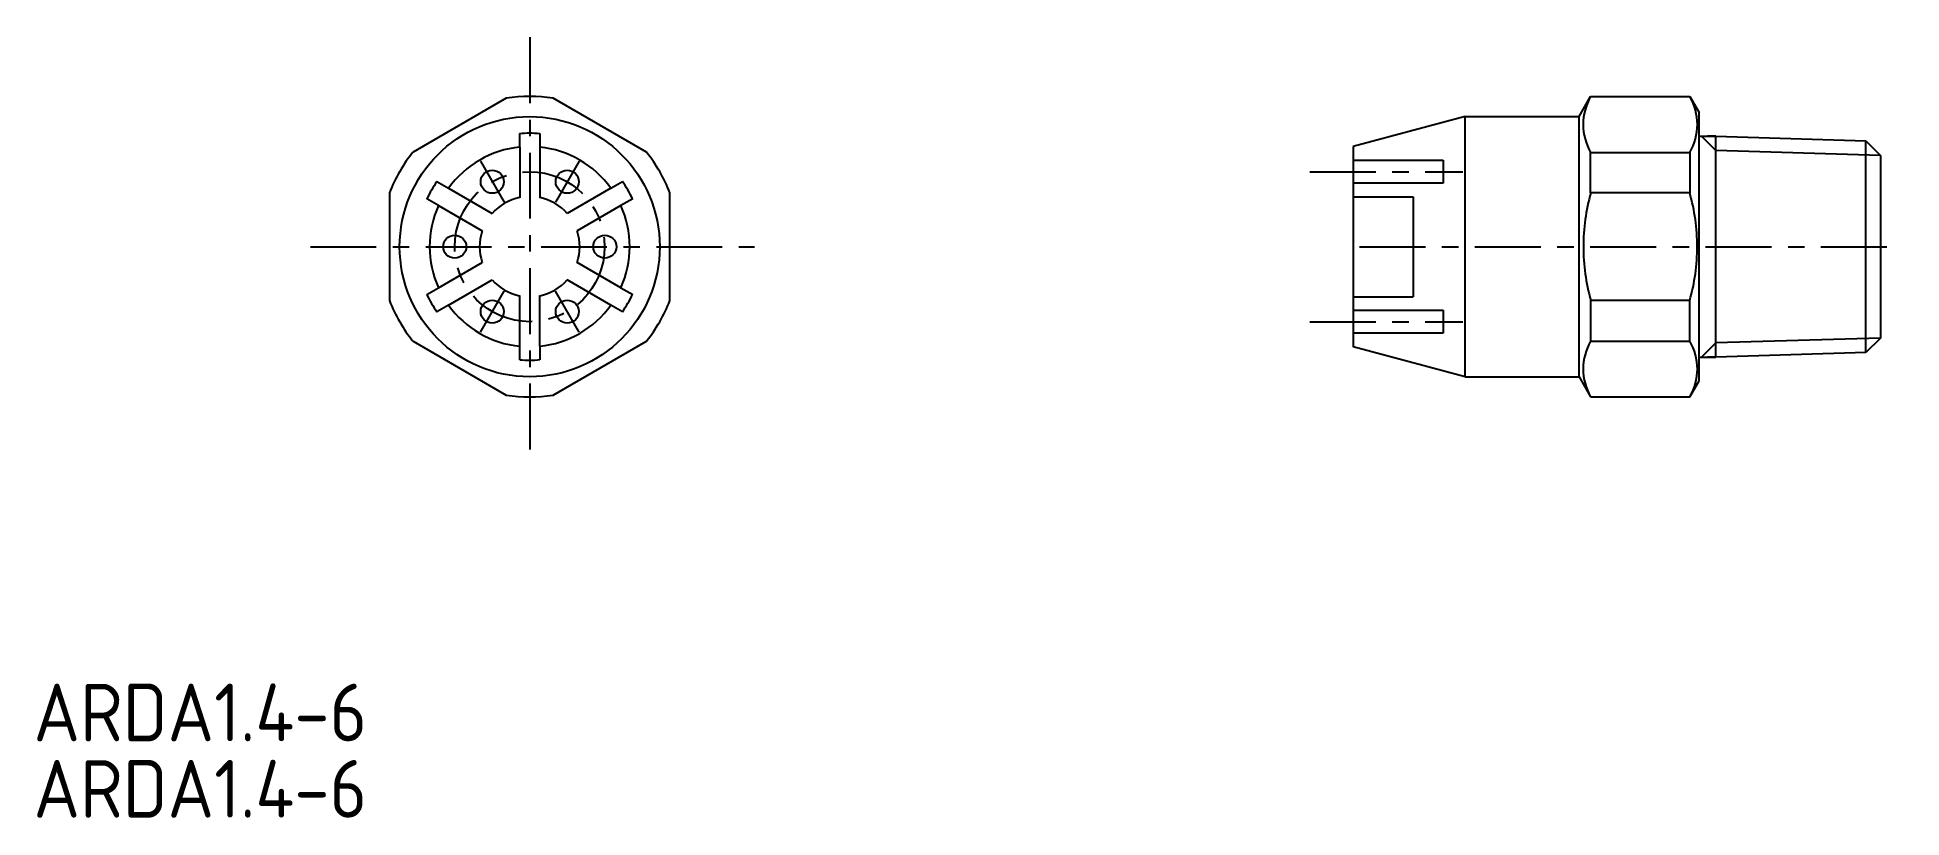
# Model space of a CAD drawing. Extents: x 522 to 635, y 74 to 121.
import ezdxf

# ---------------------------------------------------------------- set-up
doc = ezdxf.new("R2010")
doc.units = 0
doc.linetypes.add('CENTER', pattern=[7, 4, -1, 1, -1])
doc.linetypes.add('DASHED', pattern=[19.05, 12.7, -6.35])
doc.layers.get('0').update_dxf_attribs({"linetype": 'CONTINUOUS'})
doc.layers.add('CENTER', color=1, linetype='CENTER')
doc.styles.get("Standard").update_dxf_attribs({"font": 'ISOCP.SHX', "bigfont": 'bigfont'})

msp = doc.modelspace()

# ---------------------------------------------------------------- linework, layer by layer
at = {"color": 7, "linetype": 'CONTINUOUS'}
for p, q in [((550.55, 117.31), (544.89, 114.04)), ((559.05, 114.04), (553.39, 117.31)), ((615.65, 116.2), (616.35, 117.41)), ((616.35, 117.41), (622.38, 117.41)), ((622.38, 117.41), (622.94, 116.44)), ((608.73, 116.2), (601.94, 114.38)), ((608.73, 116.2), (615.65, 116.2)), ((608.73, 100.42), (608.73, 116.2)), ((615.65, 100.42), (615.65, 116.2)), ((622.94, 100.18), (622.94, 116.44)), ((551.37, 114.35), (551.37, 115.17)), ((551.37, 114.35), (551.37, 111.28)), ((552.58, 115.17), (552.58, 114.35)), ((552.58, 114.35), (552.58, 111.28)), ((601.94, 114.38), (601.94, 102.24)), ((622.94, 115.01), (623.94, 115.01)), ((623.94, 115.01), (623.44, 115.01)), ((623.94, 115.01), (633.05, 114.73)), ((623.94, 101.61), (623.94, 115.01)), ((633.05, 114.73), (633.94, 113.85)), ((633.05, 101.89), (633.05, 114.73)), ((601.94, 113.56), (607.4, 113.56)), ((607.4, 113.56), (607.4, 112.16)), ((616.35, 111.58), (616.35, 114.03)), ((616.35, 114.03), (622.38, 114.03)), ((622.38, 114.03), (622.38, 111.58)), ((633.94, 113.85), (633.94, 102.77)), ((546.34, 112.26), (547.04, 111.86)), ((556.9, 111.86), (557.61, 112.26)), ((607.4, 112.16), (601.94, 112.16)), ((543.47, 111.58), (543.47, 105.04)), ((546.44, 110.8), (545.73, 111.21)), ((547.04, 111.86), (549.7, 110.32)), ((556.9, 111.86), (554.25, 110.32)), ((558.22, 111.21), (557.51, 110.8)), ((560.47, 105.04), (560.47, 111.58)), ((622.38, 111.58), (616.35, 111.58)), ((546.44, 110.8), (549.09, 109.27)), ((557.51, 110.8), (554.85, 109.27)), ((546.44, 105.82), (549.09, 107.35)), ((557.51, 105.82), (554.85, 107.35)), ((545.73, 105.41), (546.44, 105.82)), ((547.04, 104.76), (549.7, 106.3)), ((551.37, 102.27), (551.37, 105.34)), ((552.58, 102.27), (552.58, 105.34)), ((556.9, 104.76), (554.25, 106.3)), ((557.51, 105.82), (558.22, 105.41)), ((547.04, 104.76), (546.34, 104.35)), ((557.61, 104.35), (556.9, 104.76)), ((601.94, 104.46), (607.4, 104.46)), ((607.4, 104.46), (607.4, 103.06)), ((616.35, 105.04), (616.35, 102.58)), ((622.38, 105.04), (616.35, 105.04)), ((622.38, 102.58), (622.38, 105.04)), ((607.4, 103.06), (601.94, 103.06)), ((544.89, 102.58), (550.55, 99.31)), ((551.37, 101.45), (551.37, 102.27)), ((552.58, 102.27), (552.58, 101.45)), ((553.39, 99.31), (559.05, 102.58)), ((608.73, 100.42), (601.94, 102.24)), ((616.35, 102.58), (622.38, 102.58)), ((633.05, 101.89), (623.94, 101.61)), ((633.94, 102.77), (633.05, 101.89)), ((622.94, 101.61), (623.94, 101.61)), ((623.94, 101.61), (623.44, 101.61)), ((608.73, 100.42), (615.65, 100.42)), ((615.65, 100.42), (616.35, 99.2)), ((622.38, 99.2), (622.94, 100.18)), ((616.35, 99.2), (622.38, 99.2))]:
    msp.add_line(p, q, dxfattribs=at)
at = {"color": 3, "linetype": 'CONTINUOUS'}
for p, q in [((623.08, 115.01), (623.94, 114.15)), ((633.94, 113.85), (623.94, 114.15)), ((623.94, 102.47), (623.08, 101.61)), ((633.94, 102.77), (623.94, 102.47))]:
    msp.add_line(p, q, dxfattribs=at)
at = {"color": 3, "linetype": 'DASHED'}
for p, q in [((601.94, 111.34), (605.58, 111.34)), ((605.58, 111.34), (605.58, 105.27)), ((601.94, 105.27), (605.58, 105.27))]:
    msp.add_line(p, q, dxfattribs=at)
at = {"color": 7, "linetype": 'CONTINUOUS'}
msp.add_circle((551.97, 108.31), 7.89, dxfattribs=at)
for centre in [(549.7, 112.25), (554.25, 112.25), (547.42, 108.31), (556.53, 108.31), (549.7, 104.37), (554.25, 104.37)]:
    msp.add_circle(centre, 0.7)
for centre, radius, start, end in [((551.97, 108.31), 9.11, 81.0395, 98.9605), ((619.28, 115.72), 3.38, 149.9994, 210.0006), ((619.45, 115.72), 3.38, 330, 30), ((551.97, 108.31), 6.07, 95.7392, 144.2608), ((551.97, 108.31), 6.88, 84.9408, 95.157), ((551.97, 108.31), 6.07, 35.7392, 84.2608), ((551.97, 108.31), 9.11, 141.0395, 158.9605), ((551.97, 108.31), 9.11, 21.0395, 38.9605), ((551.97, 108.31), 6.88, 144.9408, 155.157), ((551.97, 108.31), 6.88, 24.9408, 35.157), ((551.97, 108.31), 3.04, 101.537, 138.463), ((551.97, 108.31), 3.04, 41.537, 78.463), ((627.93, 108.31), 12.02, 164.2258, 180), ((610.8, 108.31), 12.02, 0, 15.7739), ((551.97, 108.31), 6.07, 155.7392, 204.2608), ((551.97, 108.31), 6.07, 335.7392, 24.2608), ((551.97, 108.31), 3.04, 161.537, 198.463), ((551.97, 108.31), 3.04, 341.537, 18.463), ((627.93, 108.31), 12.02, 180, 195.7742), ((610.8, 108.31), 12.02, 344.2261, 0), ((551.97, 108.31), 6.88, 204.9408, 215.157), ((551.97, 108.31), 3.04, 221.537, 258.463), ((551.97, 108.31), 3.04, 281.537, 318.463), ((551.97, 108.31), 6.88, 324.9408, 335.157), ((551.97, 108.31), 9.11, 201.0395, 218.9605), ((551.97, 108.31), 6.07, 215.7392, 264.2608), ((551.97, 108.31), 6.07, 275.7392, 324.2608), ((551.97, 108.31), 9.11, 321.0395, 338.9605), ((619.28, 100.89), 3.38, 149.9994, 210.0006), ((619.45, 100.89), 3.38, 330, 30), ((551.97, 108.31), 6.88, 264.9408, 275.157), ((551.97, 108.31), 9.11, 261.0395, 278.9605)]:
    msp.add_arc(centre, radius, start, end, dxfattribs=at)
at = {"layer": 'CENTER', "color": 1, "linetype": 'CENTER'}
for p, q in [((551.97, 121.01), (551.97, 95.91)), ((548.98, 113.5), (550.42, 111.01)), ((554.97, 113.5), (553.53, 111.01)), ((599.31, 112.86), (608.59, 112.86)), ((538.66, 108.31), (565.62, 108.31)), ((602.33, 108.31), (635.23, 108.31)), ((548.98, 103.12), (550.42, 105.61)), ((554.97, 103.12), (553.53, 105.61)), ((599.31, 103.76), (608.59, 103.76))]:
    msp.add_line(p, q, dxfattribs=at)
msp.add_circle((551.97, 108.31), 4.55, dxfattribs=at)

# ---------------------------------------------------------------- texts
at = {"color": 7, "linetype": 'CONTINUOUS'}
for p in [(521.86, 78.31), (521.86, 73.68)]:
    msp.add_text('ARDA1.4-6', height=3.5, dxfattribs=at).set_placement(p)

doc.saveas('drawing.dxf')
